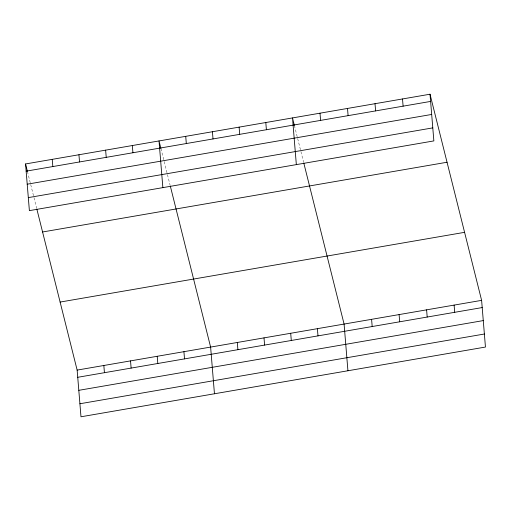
<?xml version="1.0" encoding="UTF-8"?>
<svg xmlns="http://www.w3.org/2000/svg" width="511" height="511" viewBox="0 0 511 511"><rect width="100%" height="100%" fill="white"/><g stroke="black" fill="none" stroke-linecap="round" stroke-linejoin="round"><path stroke-width="0.38" stroke-dasharray="2.56 1.92" d="M294.393 125.489L303.662 162.524M160.92 148.497L170.189 185.538M27.441 171.511L36.709 208.545"/><path stroke-width="0.77" d="M430.019 94.216L433.858 140.908L29.389 210.641L25.55 163.954L430.019 94.216L481.611 300.359L485.45 347.046L80.981 416.784L77.142 370.092L36.901 209.306M26.144 171.159L430.613 101.421M27.211 184.19L431.686 114.451M28.316 197.61L432.791 127.878M42.573 231.981L447.048 162.243M60.113 302.065L464.588 232.333M77.142 370.092L481.611 300.359M77.729 377.297L482.205 307.565M78.803 390.327L483.272 320.595M79.908 403.754L484.377 334.015M294.393 125.489L292.503 117.926L296.342 164.619M303.853 163.277L344.088 324.07L347.927 370.756M160.92 148.497L159.023 140.94L162.862 187.626M170.374 186.291L210.615 347.078L214.454 393.77M25.55 163.954L27.441 171.511M454.107 305.099L454.701 312.304M426.602 309.845L427.196 317.044M402.515 98.962L403.109 106.167M399.097 314.584L399.691 321.789M375.017 103.701L375.604 110.906M371.593 319.324L372.187 326.529M347.512 108.447L348.1 115.646M320.007 113.186L320.595 120.392M317.395 328.669L317.989 335.874M290.702 333.274L291.296 340.479M265.803 122.531L266.397 129.737M264.008 337.873L264.596 345.078M239.11 127.13L239.704 134.336M237.308 342.479L237.902 349.684M212.416 131.736L213.01 138.941M185.723 136.341L186.311 143.54M183.922 351.683L184.516 358.888M157.228 356.288L157.816 363.487M132.33 145.546L132.924 152.744M130.529 360.887L131.123 368.092M105.636 150.145L106.231 157.35M103.835 365.493L104.429 372.698M78.943 154.75L79.531 161.955M52.243 159.349L52.837 166.554"/></g></svg>
